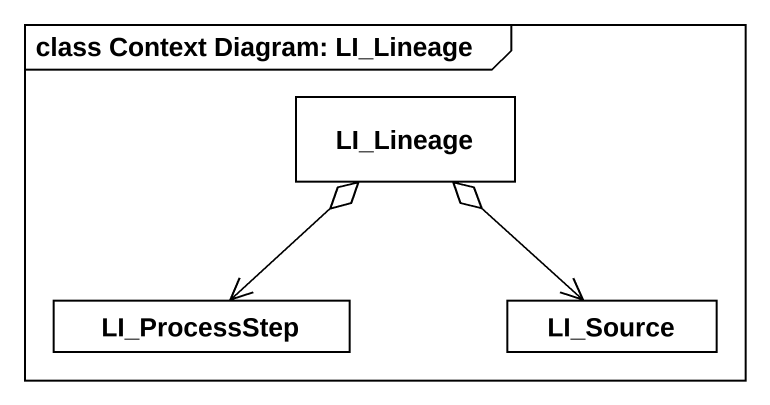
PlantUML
@startuml
mainframe class Context Diagram: LI_Lineage
hide circle
hide empty members
class LI_Lineage #FFFFFF
class LI_ProcessStep #FFFFFF
class LI_Source #FFFFFF
LI_ProcessStep <-up-o LI_Lineage
LI_Source <-up-o LI_Lineage
@enduml
